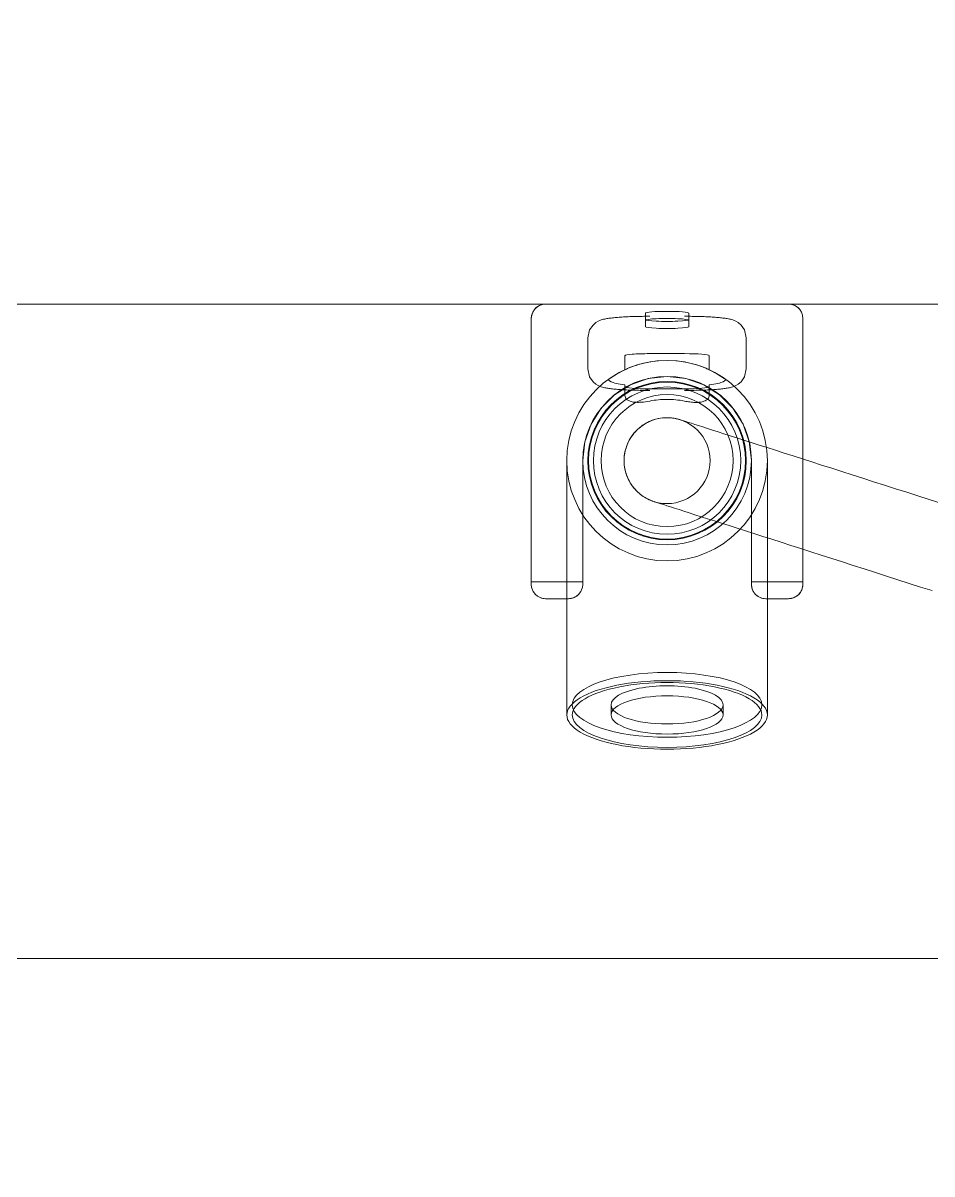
# Model space of a CAD drawing. Header units: metres. Extents: x 1 to 114, y -6 to 62.
# Drawn here: x 61.833 to 61.9599, y 59.0503 to 59.2111 of the extents above; entities that cross this region are included whole.
import ezdxf

# ---------------------------------------------------------------- set-up
doc = ezdxf.new("R2010")
doc.units = ezdxf.units.M
for name, color, linetype, lineweight in [('A-DETL-GENF', 7, 'Continuous', 5), ('ARQ-PAR', 7, 'Continuous', 5), ('KIRYA - PISO', 7, 'Continuous', 5), ('P-SANR-FIXT', 7, 'Continuous', 5)]:
    doc.layers.add(name, color=color, linetype=linetype, lineweight=lineweight)
doc.layers.add('ARQ_1100_BASE_TÉRREO_GARAGEM_dwg', color=7, linetype='Continuous', lineweight=5, true_color=0x767676)
pattern_1 = [(0, (-4539.02, -1079.475), (0, 0.635), []), (90, (-4539.02, -1079.475), (-0.635, 4e-17), [])]

# ---------------------------------------------------------------- blocks, each defined once
blk = doc.blocks.new('UT_Ducha higiênica - UT_Ducha higiênica-4199251-PLANTA BAIXA GERAL')
at = {"layer": 'P-SANR-FIXT'}
for p, q in [((0.066, 0.05739), (0.066, 0.03306)), ((0.07219, 0.05739), (0.07219, 0.05598)), ((0.08781, 0.05598), (0.08781, 0.05739)), ((0.094, 0.03306), (0.094, 0.05739)), ((0.06623, 0.04115), (0.06304, 0.04115)), ((0.06304, 0.04115), (0.06623, 0.04115)), ((0.09696, 0.04115), (0.09377, 0.04115)), ((0.09377, 0.04115), (0.09696, 0.04115)), ((0.06104, 0.03915), (0.06104, 0.03879)), ((0.06104, 0.002), (0.06104, 0.03879)), ((0.06823, 0.03879), (0.06104, 0.03879)), ((0.06823, 0.03915), (0.06823, 0.02187)), ((0.06823, 0.03879), (0.06823, 0.03915)), ((0.06823, 0.03879), (0.06823, 0.02187)), ((0.09177, 0.02187), (0.09177, 0.03915)), ((0.09177, 0.03915), (0.09177, 0.03879)), ((0.09177, 0.02187), (0.09177, 0.03879)), ((0.09896, 0.03879), (0.09177, 0.03879)), ((0.09896, 0.03879), (0.09896, 0.03915)), ((0.09896, 0.03879), (0.09896, 0.002)), ((0.07412, 0.01274), (0.07412, 0.01129)), ((0.07412, 0.01156), (0.07412, 0.01129)), ((0.08242, 0.01184), (0.07758, 0.01184)), ((0.08588, 0.01129), (0.08588, 0.01274)), ((0.08588, 0.01129), (0.08588, 0.01156)), ((0.06894, 0.00907), (0.06894, 0.00471)), ((0.07412, 0.00917), (0.07412, 0.00721)), ((0.08588, 0.00721), (0.08588, 0.00917)), ((0.09106, 0.00471), (0.09106, 0.00907)), ((0.07758, 0.00692), (0.08242, 0.00692)), ((0.07698, 0.00226), (0.07698, 0.00317)), ((0.07698, 0.00218), (0.07698, 0.00127)), ((0.08302, 0.00317), (0.08302, 0.00226)), ((0.08302, 0.00127), (0.08302, 0.00218)), ((0.09696, 0), (0.06304, 0))]:
    blk.add_line(p, q, dxfattribs=at)
at = {"layer": 'P-SANR-FIXT', "color": 8, "true_color": 0x78787b}
for p, q in [((0.06104, 0.002), (0.06104, 0.03879)), ((0.09896, 0.03879), (0.09896, 0.002)), ((0.09696, 0), (0.06304, 0))]:
    blk.add_line(p, q, dxfattribs=at)
at = {"layer": 'P-SANR-FIXT', "flags": 128}
for points in [[(0.043, 0.04003), (0.0446, 0.03952), (0.04619, 0.03901), (0.04778, 0.0385), (0.04935, 0.03799), (0.05092, 0.03749), (0.05247, 0.03699), (0.054, 0.0365), (0.05552, 0.03602), (0.05701, 0.03554), (0.05848, 0.03507), (0.05992, 0.03461), (0.06133, 0.03416)], [(0.06111, 0.02163), (0.05978, 0.02205), (0.05842, 0.02249), (0.05702, 0.02293), (0.0556, 0.02339), (0.05414, 0.02386), (0.05266, 0.02433), (0.05116, 0.02481), (0.04964, 0.0253), (0.0481, 0.02579), (0.04654, 0.02629), (0.04497, 0.0268), (0.04339, 0.0273), (0.0418, 0.02781)], [(0.06537, 0.03286), (0.06664, 0.03245), (0.06788, 0.03206), (0.06907, 0.03168), (0.07022, 0.03131), (0.07133, 0.03095), (0.07238, 0.03062), (0.07339, 0.03029), (0.07435, 0.02999), (0.07525, 0.0297), (0.07611, 0.02942), (0.0769, 0.02917), (0.07764, 0.02893), (0.07833, 0.02871), (0.07895, 0.02851), (0.07952, 0.02833), (0.08002, 0.02817), (0.08047, 0.02802), (0.08085, 0.0279), (0.08117, 0.0278), (0.08143, 0.02772), (0.08162, 0.02766), (0.08175, 0.02761), (0.08182, 0.02759)], [(0.066, 0.03306), (0.066, 0.03243), (0.066, 0.0318), (0.066, 0.03119), (0.066, 0.03059), (0.066, 0.03), (0.066, 0.02943), (0.066, 0.02887), (0.066, 0.02833), (0.066, 0.02781), (0.066, 0.0273), (0.066, 0.02681), (0.066, 0.02634), (0.066, 0.02589), (0.066, 0.02546), (0.066, 0.02506), (0.066, 0.02467), (0.066, 0.02431), (0.066, 0.02397), (0.066, 0.02366), (0.066, 0.02336), (0.066, 0.0231), (0.066, 0.02286), (0.066, 0.02264), (0.066, 0.02245), (0.066, 0.02229), (0.066, 0.02215), (0.066, 0.02205), (0.066, 0.02196), (0.066, 0.02191), (0.066, 0.02188)], [(0.094, 0.02187), (0.094, 0.02189), (0.094, 0.02193), (0.094, 0.022), (0.094, 0.02209), (0.094, 0.02221), (0.094, 0.02236), (0.094, 0.02254), (0.094, 0.02274), (0.094, 0.02296), (0.094, 0.02322), (0.094, 0.02349), (0.094, 0.0238), (0.094, 0.02412), (0.094, 0.02447), (0.094, 0.02484), (0.094, 0.02524), (0.094, 0.02566), (0.094, 0.02609), (0.094, 0.02655), (0.094, 0.02703), (0.094, 0.02753), (0.094, 0.02804), (0.094, 0.02858), (0.094, 0.02913), (0.094, 0.02969), (0.094, 0.03027), (0.094, 0.03086), (0.094, 0.03147), (0.094, 0.03209), (0.094, 0.03271), (0.094, 0.03306)], [(0.08183, 0.02759), (0.08206, 0.02751), (0.08228, 0.02742), (0.0825, 0.02733), (0.08272, 0.02722), (0.08293, 0.02711), (0.08314, 0.02699), (0.08334, 0.02686), (0.08353, 0.02672), (0.08373, 0.02658), (0.08391, 0.02643), (0.08409, 0.02627), (0.08426, 0.0261), (0.08443, 0.02592), (0.08459, 0.02574), (0.08474, 0.02556), (0.08488, 0.02537), (0.08502, 0.02517), (0.08514, 0.02496), (0.08526, 0.02476), (0.08537, 0.02454), (0.08548, 0.02433), (0.08557, 0.02411), (0.08565, 0.02388), (0.08573, 0.02365), (0.0858, 0.02342), (0.08585, 0.02319), (0.0859, 0.02295), (0.08594, 0.02272), (0.08597, 0.02248), (0.08599, 0.02224), (0.086, 0.022), (0.086, 0.02176), (0.08599, 0.02152), (0.08597, 0.02128), (0.08594, 0.02104), (0.0859, 0.02081), (0.08586, 0.02057), (0.0858, 0.02034), (0.08573, 0.02011), (0.08566, 0.01988), (0.08557, 0.01965), (0.08548, 0.01943), (0.08538, 0.01922), (0.08527, 0.019), (0.08515, 0.01879), (0.08502, 0.01859), (0.08489, 0.01839)], [(0.06823, 0.02187), (0.06852, 0.01926), (0.06939, 0.01677), (0.0708, 0.01453), (0.07266, 0.01267), (0.07489, 0.01127), (0.07738, 0.0104), (0.08, 0.0101)], [(0.08, 0.0101), (0.08262, 0.0104), (0.08511, 0.01127), (0.08734, 0.01267), (0.0892, 0.01453), (0.09061, 0.01677), (0.09148, 0.01926), (0.09177, 0.02187)], [(0.07817, 0.01616), (0.07814, 0.01617), (0.07804, 0.0162), (0.07788, 0.01625), (0.07766, 0.01632), (0.07737, 0.01642), (0.07702, 0.01653), (0.07661, 0.01666), (0.07614, 0.01681), (0.07561, 0.01698), (0.07501, 0.01717), (0.07436, 0.01738), (0.07365, 0.01761), (0.07288, 0.01785), (0.07206, 0.01812), (0.07118, 0.0184), (0.07025, 0.0187), (0.06927, 0.01901), (0.06824, 0.01934)], [(0.08488, 0.01839), (0.08474, 0.0182), (0.08459, 0.01801), (0.08443, 0.01783), (0.08427, 0.01766), (0.08409, 0.01749), (0.08391, 0.01733), (0.08373, 0.01718), (0.08354, 0.01703), (0.08334, 0.01689), (0.08314, 0.01676), (0.08293, 0.01664), (0.08272, 0.01653), (0.08251, 0.01642), (0.08229, 0.01633), (0.08206, 0.01624), (0.08184, 0.01616), (0.08161, 0.01609), (0.08137, 0.01603), (0.08114, 0.01598), (0.0809, 0.01594), (0.08066, 0.01591), (0.08042, 0.01589), (0.08018, 0.01588), (0.07994, 0.01588), (0.07971, 0.01588), (0.07947, 0.0159), (0.07923, 0.01592), (0.07899, 0.01596), (0.07875, 0.01601), (0.07852, 0.01606), (0.07829, 0.01612), (0.07817, 0.01616)], [(0.06894, 0.00907), (0.06919, 0.01018), (0.06966, 0.01085), (0.07007, 0.01119), (0.07038, 0.01137), (0.07062, 0.01148), (0.07081, 0.01155), (0.07099, 0.01161), (0.07114, 0.01165), (0.07129, 0.01169), (0.07144, 0.01172), (0.07159, 0.01174), (0.07174, 0.01177), (0.07189, 0.01179), (0.07205, 0.01181), (0.07221, 0.01183), (0.07238, 0.01185), (0.07255, 0.01187), (0.07273, 0.01189), (0.07291, 0.0119), (0.0731, 0.01192), (0.07329, 0.01194), (0.07349, 0.01195), (0.0737, 0.01196), (0.07391, 0.01198), (0.07413, 0.01199), (0.07435, 0.012), (0.07457, 0.01201), (0.0748, 0.01202), (0.07503, 0.01203), (0.07527, 0.01204), (0.07551, 0.01204), (0.07575, 0.01205), (0.076, 0.01205), (0.07625, 0.01206), (0.0765, 0.01206), (0.07675, 0.01207), (0.077, 0.01207), (0.07725, 0.01207), (0.07751, 0.01207), (0.07758, 0.01207)], [(0.09106, 0.00907), (0.09081, 0.01018), (0.09034, 0.01085), (0.08993, 0.01119), (0.08962, 0.01137), (0.08938, 0.01148), (0.08919, 0.01155), (0.08901, 0.01161), (0.08886, 0.01165), (0.08871, 0.01169), (0.08856, 0.01172), (0.08841, 0.01174), (0.08826, 0.01177), (0.08811, 0.01179), (0.08795, 0.01181), (0.08779, 0.01183), (0.08762, 0.01185), (0.08745, 0.01187), (0.08727, 0.01189), (0.08709, 0.0119), (0.0869, 0.01192), (0.08671, 0.01194), (0.08651, 0.01195), (0.0863, 0.01196), (0.08609, 0.01198), (0.08587, 0.01199), (0.08565, 0.012), (0.08543, 0.01201), (0.0852, 0.01202), (0.08497, 0.01203), (0.08473, 0.01204), (0.08449, 0.01204), (0.08425, 0.01205), (0.084, 0.01205), (0.08375, 0.01206), (0.0835, 0.01206), (0.08325, 0.01207), (0.083, 0.01207), (0.08275, 0.01207), (0.08249, 0.01207), (0.08242, 0.01207)], [(0.07412, 0.00917), (0.07304, 0.00973), (0.07201, 0.01038)], [(0.08799, 0.01038), (0.08696, 0.00973), (0.08588, 0.00917)], [(0.08, 0.00787), (0.07878, 0.00793), (0.07758, 0.00809)], [(0.08242, 0.00809), (0.08122, 0.00793), (0.08, 0.00787)], [(0.06894, 0.00471), (0.06919, 0.0036), (0.06966, 0.00293), (0.07007, 0.00259), (0.07038, 0.00241), (0.07062, 0.0023), (0.07081, 0.00222), (0.07099, 0.00217), (0.07114, 0.00213), (0.07129, 0.00209), (0.07144, 0.00206), (0.07159, 0.00204), (0.07174, 0.00201), (0.07189, 0.00199), (0.07205, 0.00197), (0.07221, 0.00195), (0.07238, 0.00193), (0.07255, 0.00191), (0.07273, 0.00189), (0.07291, 0.00188), (0.0731, 0.00186), (0.07329, 0.00184), (0.07349, 0.00183), (0.0737, 0.00182), (0.07391, 0.0018), (0.07413, 0.00179), (0.07435, 0.00178), (0.07457, 0.00177), (0.0748, 0.00176), (0.07503, 0.00175), (0.07527, 0.00174), (0.07551, 0.00174), (0.07575, 0.00173), (0.076, 0.00172), (0.07625, 0.00172), (0.0765, 0.00172), (0.07675, 0.00171), (0.077, 0.00171), (0.07725, 0.00171), (0.07751, 0.00171), (0.07758, 0.00171)], [(0.09106, 0.00471), (0.09081, 0.0036), (0.09034, 0.00293), (0.08993, 0.00259), (0.08962, 0.00241), (0.08938, 0.0023), (0.08919, 0.00222), (0.08901, 0.00217), (0.08886, 0.00213), (0.08871, 0.00209), (0.08856, 0.00206), (0.08841, 0.00204), (0.08826, 0.00201), (0.08811, 0.00199), (0.08795, 0.00197), (0.08779, 0.00195), (0.08762, 0.00193), (0.08745, 0.00191), (0.08727, 0.00189), (0.08709, 0.00188), (0.0869, 0.00186), (0.08671, 0.00184), (0.08651, 0.00183), (0.0863, 0.00182), (0.08609, 0.0018), (0.08587, 0.00179), (0.08565, 0.00178), (0.08543, 0.00177), (0.0852, 0.00176), (0.08497, 0.00175), (0.08473, 0.00174), (0.08449, 0.00174), (0.08425, 0.00173), (0.084, 0.00172), (0.08375, 0.00172), (0.0835, 0.00172), (0.08325, 0.00171), (0.083, 0.00171), (0.08275, 0.00171), (0.08249, 0.00171), (0.08242, 0.00171)], [(0.06304, 0), (0.0626, 0.00005), (0.06218, 0.0002), (0.0618, 0.00044), (0.06148, 0.00075), (0.06124, 0.00113), (0.0611, 0.00155), (0.06104, 0.002)], [(0.09896, 0.002), (0.0989, 0.00155), (0.09876, 0.00113), (0.09852, 0.00075), (0.0982, 0.00044), (0.09782, 0.0002), (0.0974, 0.00005), (0.09696, 0)]]:
    blk.add_lwpolyline(points, dxfattribs=at)
at = {"layer": 'P-SANR-FIXT', "color": 8, "true_color": 0x78787b, "flags": 128}
for points in [[(0.06133, 0.03416), (0.06271, 0.03371), (0.06406, 0.03328), (0.06537, 0.03286)], [(0.06824, 0.01934), (0.06716, 0.01969), (0.06604, 0.02005), (0.06487, 0.02042), (0.06366, 0.02081), (0.0624, 0.02121), (0.06111, 0.02163)]]:
    blk.add_lwpolyline(points, dxfattribs=at)
at = {"layer": 'P-SANR-FIXT'}
for centre, radius, start, end in [((0.06304, 0.03915), 0.002, 90, 180), ((0.06623, 0.03915), 0.002, 0, 90), ((0.09377, 0.03915), 0.002, 90, 180), ((0.09696, 0.03915), 0.002, 0, 90), ((0.08, 0.02187), 0.014, 90, 270), ((0.08, 0.02187), 0.014, 270, 90), ((0.08, 0.02187), 0.01177, 90, 270), ((0.08, 0.02187), 0.01106, 90, 270), ((0.08, 0.02187), 0.01096, 90, 270), ((0.08, 0.02187), 0.01029, 90, 270), ((0.08, 0.02187), 0.01177, 270, 90), ((0.08, 0.02187), 0.01106, 270, 90), ((0.08, 0.02187), 0.01096, 270, 90), ((0.08, 0.02187), 0.01029, 270, 90), ((0.08, 0.02187), 0.00922, 90, 270), ((0.08, 0.02187), 0.00922, 90, 270), ((0.08, 0.02187), 0.00922, 270, 90), ((0.08, 0.02187), 0.00922, 270, 90), ((0.08, 0.02187), 0.006, 90, 180), ((0.08, 0.02187), 0.006, 360, 90), ((0.08, 0.02187), 0.01177, 180, 270), ((0.08, 0.02187), 0.006, 180, 270), ((0.08, 0.02187), 0.01177, 270, 360), ((0.08, 0.02187), 0.006, 270, 360), ((0.06304, 0.002), 0.002, 180, 270), ((0.09696, 0.002), 0.002, 270, 0)]:
    blk.add_arc(centre, radius, start, end, dxfattribs=at)
for centre, major_axis, ratio, start_param, end_param in [((0.08, 0.05739), (-0.014, 0), 0.34202, 4.712389, 7.853982), ((0.08, 0.05739), (-0.01323, 0), 0.34202, 3.141593, 6.283185), ((0.08, 0.05739), (-0.014, 0), 0.34202, 1.570796, 4.712389), ((0.08, 0.05598), (-0.01323, 0), 0.34202, 3.141593, 6.283185), ((0.08, 0.05739), (-0.00781, 0), 0.34202, 3.141593, 6.283185), ((0.08, 0.05598), (-0.00781, 0), 0.34202, 3.141593, 6.283185), ((0.08, 0.05739), (-0.01323, 0), 0.34202, 0, 3.141593), ((0.08, 0.05739), (0.00781, 0), 0.34202, 3.141593, 6.283185), ((0.08, 0.05598), (0.01323, 0), 0.34202, 3.141593, 6.283185), ((0.08, 0.05598), (-0.00781, 0), 0.34202, 0, 3.141593), ((0.07758, 0.01156), (-0.00345, 0), 0.082379, 4.712389, 6.283185), ((0.08242, 0.01156), (0.00345, 0), 0.082379, 0, 1.570796), ((0.07758, 0.00721), (0.00345, 0), 0.082379, 3.141593, 4.712389), ((0.08242, 0.00721), (-0.00345, 0), 0.082379, 1.570796, 3.141593), ((0.08, 0.00317), (0.00302, 0), 0.082379, 0, 3.141593), ((0.08, 0.00218), (0.00302, 0), 0.082379, 0, 3.141593), ((0.08, 0.00226), (-0.00302, 0), 0.082379, 0, 3.141593), ((0.08, 0.00127), (0.00302, 0), 0.082379, 3.141593, 6.283185)]:
    blk.add_ellipse(centre, major_axis=major_axis, ratio=ratio, start_param=start_param, end_param=end_param, dxfattribs=at)
for points, knots in [([(0.06104, 0.03915), (0.06104, 0.03934), (0.06109, 0.03962), (0.0612, 0.03994), (0.06132, 0.04016), (0.06145, 0.04036), (0.06159, 0.04053), (0.06175, 0.04068), (0.06195, 0.04083), (0.06214, 0.04094), (0.06233, 0.04102), (0.06261, 0.04111), (0.06285, 0.04115), (0.06304, 0.04115)], [0, 0, 0, 0, 0.142857, 0.214286, 0.285714, 0.357143, 0.428571, 0.5, 0.571429, 0.678571, 0.732143, 0.785714, 1, 1, 1, 1]), ([(0.06623, 0.04115), (0.06636, 0.04115), (0.06661, 0.04112), (0.06693, 0.04103), (0.06717, 0.04091), (0.06735, 0.04081), (0.06752, 0.04068), (0.06768, 0.04053), (0.06783, 0.04036), (0.06796, 0.04016), (0.06807, 0.03994), (0.06819, 0.03962), (0.06823, 0.03934), (0.06823, 0.03915)], [0, 0, 0, 0, 0.142857, 0.285714, 0.357143, 0.428571, 0.5, 0.571429, 0.642857, 0.714286, 0.785714, 0.857143, 1, 1, 1, 1]), ([(0.09177, 0.03915), (0.09177, 0.03934), (0.09181, 0.03962), (0.09193, 0.03994), (0.09204, 0.04016), (0.09218, 0.04036), (0.09232, 0.04053), (0.09248, 0.04068), (0.09268, 0.04083), (0.09287, 0.04094), (0.09306, 0.04102), (0.09334, 0.04111), (0.09358, 0.04115), (0.09377, 0.04115)], [0, 0, 0, 0, 0.142857, 0.214286, 0.285714, 0.357143, 0.428571, 0.5, 0.571429, 0.678571, 0.732143, 0.785714, 1, 1, 1, 1]), ([(0.09696, 0.04115), (0.09708, 0.04115), (0.09734, 0.04112), (0.09766, 0.04103), (0.0979, 0.04091), (0.09808, 0.04081), (0.09825, 0.04068), (0.09841, 0.04053), (0.09855, 0.04036), (0.09868, 0.04016), (0.0988, 0.03994), (0.09891, 0.03962), (0.09896, 0.03934), (0.09896, 0.03915)], [0, 0, 0, 0, 0.142857, 0.285714, 0.357143, 0.428571, 0.5, 0.571429, 0.642857, 0.714286, 0.785714, 0.857143, 1, 1, 1, 1]), ([(0.07412, 0.01274), (0.07412, 0.01293), (0.07424, 0.01327), (0.07473, 0.01358), (0.07538, 0.01372), (0.07605, 0.01375), (0.0768, 0.01369), (0.07732, 0.01361), (0.07758, 0.01355)], [-1, -1, -1, -1, -0.785714, -0.571429, -0.428571, -0.285714, -0.142857, 0, 0, 0, 0]), ([(0.08242, 0.01355), (0.08281, 0.01363), (0.0833, 0.0137), (0.08385, 0.01373), (0.08421, 0.01373), (0.08467, 0.01371), (0.08518, 0.0136), (0.08558, 0.01339), (0.08582, 0.0131), (0.08588, 0.01286), (0.08588, 0.01274)], [-1, -1, -1, -1, -0.785714, -0.732143, -0.678571, -0.571429, -0.428571, -0.285714, -0.142857, 0, 0, 0, 0]), ([(0.07758, 0.00809), (0.07705, 0.00818), (0.07604, 0.00842), (0.07506, 0.00877), (0.07455, 0.00898), (0.07423, 0.00912), (0.07413, 0.00917), (0.07412, 0.00917)], [0, 0, 0, 0, 0.285714, 0.571429, 0.678571, 0.785714, 1, 1, 1, 1]), ([(0.08588, 0.00917), (0.08587, 0.00917), (0.08582, 0.00914), (0.08555, 0.00902), (0.08513, 0.00884), (0.08449, 0.00861), (0.08358, 0.00832), (0.08282, 0.00816), (0.08242, 0.00809)], [0, 0, 0, 0, 0.142857, 0.285714, 0.428571, 0.571429, 0.785714, 1, 1, 1, 1])]:
    blk.add_open_spline(points, degree=3, knots=knots, dxfattribs=at)
for points in [[(0.07758, 0.01355), (0.07798, 0.01347), (0.07878, 0.01335), (0.07959, 0.01331), (0.08, 0.01331)], [(0.08, 0.01331), (0.08041, 0.01331), (0.08122, 0.01335), (0.08202, 0.01347), (0.08242, 0.01355)], [(0.07201, 0.01038), (0.07176, 0.01055), (0.07188, 0.01087), (0.07318, 0.01116), (0.07412, 0.01129)], [(0.08588, 0.01129), (0.08682, 0.01116), (0.08812, 0.01087), (0.08824, 0.01055), (0.08799, 0.01038)]]:
    blk.add_open_spline(points, degree=3, dxfattribs=at)
blk = doc.blocks.new('ARQ_1100_BASE_TÉRREO_GARAGEM_dwg-4178582-PLANTA BAIXA GERAL')
at = {"layer": 'KIRYA - PISO', "true_color": 0xaaaaaa}
h = blk.add_hatch(dxfattribs=at)
h.set_pattern_fill('FP_5', color=253, style=0, pattern_type=2)
h.set_pattern_definition(pattern_1)
h.paths.add_polyline_path([(42.6858, 57.72175), (42.6858, 57.83594), (42.71079, 57.83594), (42.71079, 57.86208), (43.42079, 57.8715), (43.42079, 57.83583), (43.44579, 57.85381), (43.44579, 57.87183), (45.5858, 57.87183), (45.5858, 58.82184), (45.06078, 58.82184), (45.05509, 58.82184), (44.59697, 58.82459), (44.5976, 58.92303), (45.50277, 58.92184), (45.50826, 59.12064), (45.55277, 59.12064), (45.55277, 58.92184), (45.5858, 58.92184), (45.5858, 59.17183), (45.5471, 59.16667), (45.55244, 59.15437), (45.54942, 59.13934), (45.52619, 59.12726), (45.51009, 59.13416), (45.50277, 59.15184), (45.50612, 59.17183), (45.09842, 59.17183), (45.10524, 59.15437), (45.10524, 59.1144), (45.0588, 59.1144), (45.0588, 59.17183), (44.99562, 59.17183), (44.98761, 59.07433), (45.03595, 59.07183), (45.03345, 58.96933), (44.93095, 58.97183), (44.93095, 59.00183), (44.22798, 59.00183), (44.22514, 58.96658), (44.19672, 58.96283), (44.19841, 58.92184), (44.59583, 58.91909), (44.59181, 58.8967), (44.57223, 58.89873), (44.5648, 58.90058), (44.56904, 58.89627), (44.58809, 58.88478), (44.59267, 58.87184), (44.58535, 58.85416), (44.56767, 58.84684), (44.5627, 58.84684), (44.56803, 58.83734), (44.58017, 58.84736), (44.5961, 58.84684), (44.5958, 58.82354), (44.49423, 58.82184), (44.4942, 58.8206), (44.1963, 58.82354), (44.19463, 58.82064), (44.05872, 58.82184), (44.05774, 58.72166), (44.04581, 58.66024), (44.02306, 58.61629), (43.99458, 58.5844), (43.96294, 58.56175), (43.93837, 58.54886), (43.89507, 58.53818), (43.85046, 58.53818), (43.80717, 58.54885), (43.75094, 58.5844), (43.72246, 58.61629), (43.70229, 58.6534), (43.69314, 58.67754), (43.68672, 58.75195), (43.68672, 59.00183), (43.19116, 59.00183), (43.18623, 58.8142), (43.18245, 58.79123), (43.1808, 58.7503), (42.81286, 58.74569), (42.81286, 58.75029), (42.81286, 58.75195), (42.81286, 58.78772), (42.79975, 58.79123), (42.78989, 58.80109), (42.78145, 58.83597), (42.78628, 59.08967), (42.80048, 59.1132), (42.80589, 59.11989), (42.5858, 59.17183), (42.5858, 57.72175)])
h.paths.add_polyline_path([(42.75077, 57.87175), (42.71079, 57.87175), (42.71077, 58.5716), (42.75077, 58.5716), (42.75079, 57.87175)])
h.paths.add_polyline_path([(42.83592, 58.7734), (43.15934, 58.7734), (43.15934, 58.78279), (42.83591, 58.78279)])
h.paths.add_polyline_path([(44.21527, 58.84684), (44.26105, 58.8496), (44.28401, 58.85287), (44.28391, 58.89082), (44.25171, 58.8954), (44.22518, 58.88882), (44.22789, 58.8932), (44.26539, 58.88478), (44.26941, 58.87184), (44.26105, 58.85308), (44.21674, 58.84769)])
h.paths.add_polyline_path([(44.19981, 58.88951), (44.19661, 58.89349), (44.19802, 58.88951)])
h.paths.add_polyline_path([(42.99145, 58.89298), (43.01153, 58.90607), (43.0054, 58.90607), (42.98633, 58.90753), (42.97259, 58.91879), (42.96793, 58.93244), (42.96168, 58.93868), (42.95558, 58.92007), (42.9646, 58.90166), (42.98325, 58.893), (42.98985, 58.89298)])
h.paths.add_polyline_path([(42.99762, 58.91453), (43.0152, 58.92789), (43.01253, 58.93602), (42.99762, 58.94852), (42.9826, 58.94846), (42.97989, 58.92827), (42.98985, 58.91775), (42.99694, 58.91482)])
h.paths.add_polyline_path([(44.14895, 58.92184), (44.14705, 58.96658), (44.11748, 58.96658), (44.11748, 59.00183), (44.05872, 59.00183), (44.05872, 58.92184), (44.14705, 58.92184)])
h.paths.add_polyline_path([(44.21905, 58.97536), (44.21605, 58.9804), (44.21776, 58.97656)])
h.paths.add_polyline_path([(44.94082, 59.01311), (44.94305, 59.01665), (44.94063, 59.01414)])
h.paths.add_polyline_path([(44.10104, 59.04183), (44.11748, 59.04183), (44.11748, 59.07708), (44.15888, 59.07708), (44.1641, 59.07708), (44.18136, 59.07708), (44.18689, 59.07708), (44.22798, 59.07708), (44.22798, 59.04183), (44.93095, 59.04183), (44.93345, 59.07433), (44.97929, 59.07433), (44.97128, 59.17183), (44.89848, 59.17183), (44.90529, 59.15437), (44.90529, 59.11438), (44.85824, 59.1144), (44.85824, 59.17183), (43.5045, 59.16874), (43.49272, 59.16173), (43.47377, 59.17183), (43.3858, 59.17183), (43.18245, 59.11662), (43.18762, 59.08967), (43.19116, 59.08967), (43.19116, 59.04183), (43.68465, 59.04663), (43.6745, 59.06522), (43.67288, 59.07273), (43.67755, 59.14196), (43.69959, 59.1572), (43.70772, 59.15954), (44.05514, 59.15471), (44.07071, 59.13146), (44.07256, 59.10255), (44.06949, 59.05842), (44.06096, 59.04183), (44.0858, 59.04183)])
h.paths.add_polyline_path([(44.12903, 59.04344), (44.12745, 59.053), (44.12836, 59.04705)])
h.paths.add_polyline_path([(44.13578, 59.05471), (44.13592, 59.05942), (44.13539, 59.05523)])
h.paths.add_polyline_path([(44.14856, 59.0649), (44.14419, 59.06624), (44.14721, 59.06522)])
h.paths.add_polyline_path([(43.57272, 59.10941), (43.55965, 59.11989), (43.55781, 59.12433), (43.56218, 59.13488), (43.57272, 59.13925), (43.58327, 59.13488), (43.58535, 59.1188), (43.57978, 59.11233)])
h.paths.add_polyline_path([(43.17326, 59.11989), (43.18245, 59.12031), (43.3858, 59.17183), (42.5858, 59.17183), (42.83161, 59.12145), (42.99711, 59.12703), (43.02048, 59.14308), (43.04211, 59.12145), (43.15938, 59.11989)])
h.paths.add_polyline_path([(42.98633, 59.1299), (42.96701, 59.14473), (42.97219, 59.16405), (42.98664, 59.16982), (43.00365, 59.1599), (42.99934, 59.1356), (42.98988, 59.13037)])
h.paths.add_polyline_path([(43.51168, 59.13304), (43.50726, 59.15761), (43.51168, 59.15587), (43.51168, 59.13488)])
h.paths.add_polyline_path([(43.47377, 59.13304), (43.47724, 59.16024), (43.48095, 59.14995), (43.47577, 59.13775)])
h = blk.add_hatch(dxfattribs=at)
h.set_pattern_fill('FP_5', color=253, style=0, pattern_type=2)
h.set_pattern_definition(pattern_1)
h.paths.add_polyline_path([(43.47377, 59.13304), (43.48095, 59.14995), (43.47377, 59.16068)])
h.paths.add_polyline_path([(43.51168, 59.13304), (43.50591, 59.15387), (43.5045, 59.14995), (43.50968, 59.13775)])
h.paths.add_polyline_path([(43.49272, 59.16173), (43.5045, 59.17183), (43.48095, 59.16874)])
at = {"layer": 'ARQ-PAR', "color": 254, "true_color": 0xcdcdd0}
blk.add_line((43.50968, 59.17183), (43.47577, 59.17183), dxfattribs=at)
at = {"layer": 'ARQ-PAR', "color": 253, "true_color": 0xaaaaaa, "flags": 128}
for points in [[(43.47577, 59.17183), (42.5858, 59.17183), (42.5858, 56.35183), (42.5858, 56.15183), (42.9158, 56.15183), (42.9158, 55.95183), (42.5858, 55.95183), (42.5858, 52.10183), (42.6858, 52.10183), (42.5858, 52.10183)], [(45.51715, 59.17183), (44.0858, 59.17183), (43.50968, 59.17183)]]:
    blk.add_lwpolyline(points, dxfattribs=at)

msp = doc.modelspace()

# ---------------------------------------------------------------- hatches: boundary and pattern name
at = {"layer": 'A-DETL-GENF', "true_color": 0xffffff}
h = msp.add_hatch(dxfattribs=at)
h.set_pattern_fill('FP_8', style=0, pattern_type=2)
h.set_pattern_definition([(45, (18.43023, 0), (-0.1767767, 0.1767767), [])])
h.paths.add_polyline_path([(52.87139, 0.2), (57.76285, 0.2), (57.76285, 0.7), (57.96285, 0.7), (57.96285, 2.97), (57.76285, 2.97), (57.76285, 3.32), (52.96285, 3.32), (52.96285, 3.12), (52.61285, 3.12), (52.61285, 0.7), (52.81285, 0.7), (52.81285, 0.2)])
h.paths.add_polyline_path([(60.8181, 0.2), (62.16285, 0.2), (62.16285, 0.7), (62.36285, 0.7), (62.36285, 3.12), (62.01285, 3.12), (62.01285, 3.32), (59.96285, 3.32), (59.96285, 2.97), (59.76285, 2.97), (59.76285, 0.7), (59.96285, 0.7), (59.96285, 0.2), (60.21669, 0.2)])
h.paths.add_polyline_path([(61.07634, 0.7501), (60.94583, 0.753), (60.92533, 0.76149), (60.89281, 0.79599), (60.88283, 0.8351), (60.88742, 1.01233), (60.90497, 1.06525), (60.93981, 1.12041), (60.95294, 1.13668), (60.89173, 1.1641), (60.87302, 1.18761), (60.86865, 1.22), (60.87807, 1.24555), (60.90487, 1.26726), (60.97312, 1.29557), (61.07634, 1.31605), (61.12783, 1.3201), (61.2285, 1.30856), (61.28783, 1.29337), (61.36393, 1.25764), (61.3844, 1.23203), (61.387, 1.2021), (61.37283, 1.17276), (61.35041, 1.15643), (61.30625, 1.1323), (61.33251, 1.09975), (61.36284, 1.03033), (61.36961, 0.99821), (61.37283, 0.93061), (61.36993, 0.8131), (61.36144, 0.7926), (61.33033, 0.76149), (61.28783, 0.7501), (61.12783, 0.7501)])
h.paths.add_polyline_path([(59.5554, 0.75642), (59.61285, 0.76627), (59.61285, 0.79604), (59.5954, 0.80285), (59.55542, 0.80628), (59.5554, 0.80628), (59.5554, 0.7571)])
h.paths.add_polyline_path([(60.85771, 0.84758), (60.83419, 0.84923), (60.82031, 0.86274), (60.8181, 0.93061), (60.82462, 0.99821), (60.84008, 1.06525), (60.86331, 1.12811), (60.89259, 1.13043), (60.87372, 0.86149), (60.85961, 0.84923)])
h.paths.add_polyline_path([(61.39795, 0.84758), (61.38185, 0.86274), (61.36284, 1.13361), (61.39235, 1.12811), (61.41588, 1.06441), (61.43104, 0.99821), (61.43756, 0.93061), (61.43104, 0.85854), (61.42147, 0.84923)])
h.paths.add_polyline_path([(59.55732, 1.14673), (59.61285, 1.14673), (59.61285, 1.15673), (59.5181, 1.15122), (59.5181, 1.14673), (59.55542, 1.14673)])
h.paths.add_polyline_path([(58.23782, 1.14673), (59.16056, 1.14673), (59.16056, 1.15673), (58.11285, 1.15673), (58.11285, 1.14673)])
h.paths.add_polyline_path([(59.21056, 1.14673), (59.4076, 1.15168), (59.4076, 1.15673), (59.21056, 1.15122)])
h.paths.add_polyline_path([(59.08367, 1.35303), (59.05141, 1.38093), (59.02455, 1.41754), (59.00585, 1.47653), (59.00481, 1.51555), (59.01092, 1.54951), (59.03071, 1.59204), (59.07092, 1.63713), (59.10729, 1.6605), (59.15796, 1.67574), (59.16056, 1.67917), (59.16056, 1.70414), (59.11856, 1.69904), (59.06208, 1.67301), (59.02455, 1.64026), (59.00276, 1.60958), (58.98987, 1.58501), (58.9792, 1.52374), (58.9792, 1.4971), (58.98987, 1.4538), (59.0254, 1.39761), (59.0573, 1.36912), (59.07689, 1.3556)])
h.paths.add_polyline_path([(59.02455, 1.40791), (59.00852, 1.44322), (59.02189, 1.41431), (59.02352, 1.41038)])
h.paths.add_polyline_path([(59.02455, 1.59204), (59.05027, 1.62668), (59.02882, 1.59761), (59.0254, 1.59316)])
h.paths.add_polyline_path([(59.00615, 1.54763), (59.02035, 1.58501), (59.01059, 1.55834), (59.00852, 1.55335)])
h.paths.add_polyline_path([(58.99988, 1.49997), (59.00481, 1.54294), (59.00276, 1.52187), (59.00021, 1.50252)])
h.paths.add_polyline_path([(59.05381, 1.63017), (59.08727, 1.65684), (59.06824, 1.64124), (59.05501, 1.6311)])
h.paths.add_polyline_path([(59.26107, 1.68378), (59.26107, 1.6841), (59.21056, 1.68378)])
h.paths.add_polyline_path([(59.36335, 1.68597), (59.37744, 1.69024), (59.36703, 1.70443), (59.21056, 1.69875), (59.21056, 1.68597), (59.26107, 1.68597), (59.26578, 1.70039), (59.36335, 1.7001)])
h.paths.add_polyline_path([(59.45979, 1.68597), (59.46383, 1.69104), (59.45979, 1.70444), (59.4359, 1.70008), (59.45747, 1.68597), (59.45977, 1.68597)])
h.paths.add_polyline_path([(59.26165, 1.97556), (59.26165, 2.09515), (59.25522, 2.10008), (59.24211, 2.10359), (59.23225, 2.11345), (59.22381, 2.12692), (59.22864, 2.47308), (59.23225, 2.48655), (59.24211, 2.49642), (59.26284, 2.50486), (59.26284, 2.7), (59.16285, 2.7), (59.16285, 1.97555)])
h.paths.add_polyline_path([(59.17978, 1.9), (59.23272, 1.9), (59.26305, 1.93831), (59.26559, 1.97412), (59.28798, 1.97012), (59.28621, 1.95067), (59.28194, 1.94431), (59.28841, 1.94734), (59.30328, 1.96833), (59.31602, 1.97012), (59.33052, 1.96365), (59.33784, 1.94597), (59.34103, 1.94278), (59.34734, 1.94633), (59.33732, 1.95847), (59.33784, 1.9744), (59.36114, 1.9741), (59.36284, 1.9), (59.56428, 1.9), (59.56695, 2.27639), (59.60428, 2.27621), (59.60428, 1.9), (59.61285, 1.9), (59.61285, 2.28265), (59.56978, 2.28715), (59.56428, 2.29997), (59.57428, 2.31729), (59.61285, 2.31729), (59.61285, 2.7), (59.36284, 2.7), (59.36284, 2.50486), (59.53069, 2.50003), (59.55422, 2.48582), (59.56246, 2.44074), (59.55763, 2.12692), (59.55332, 2.11304), (59.52232, 2.09515), (59.36284, 2.09515), (59.36009, 1.97526), (59.16285, 1.97555), (59.16285, 1.9)])
h.paths.add_polyline_path([(58.27782, 2.10015), (58.27782, 2.7), (58.23784, 2.7), (58.23784, 2.10015)])
h.paths.add_polyline_path([(59.36284, 2.26912), (59.38182, 2.27684), (59.3917, 2.29486), (59.38822, 2.31509), (59.37305, 2.32894), (59.36285, 2.32894), (59.36284, 2.26997)])
h.paths.add_polyline_path([(58.11285, 2.85), (59.26284, 2.85), (59.26284, 3.32), (58.31285, 3.32), (58.31285, 2.97), (58.11285, 2.97), (58.11285, 2.89924)])
h.paths.add_polyline_path([(59.46859, 2.85), (59.61285, 2.85), (59.61285, 2.97), (59.41285, 2.97), (59.41285, 3.32), (59.36284, 3.32), (59.36284, 2.85)])
h.paths.add_polyline_path([(52.96285, 3.47), (57.76285, 3.47), (57.76285, 3.67), (58.31285, 3.67), (58.31285, 3.47), (59.26284, 3.47), (59.26284, 4.77), (55.41285, 4.77), (55.41285, 4.57), (54.71285, 4.57), (54.71285, 4.77), (52.91285, 4.77), (52.91285, 4.47), (52.61285, 4.47), (52.61285, 3.67), (52.96285, 3.67)])
h.paths.add_polyline_path([(59.36284, 3.47), (59.41285, 3.47), (59.41285, 3.67), (59.96285, 3.67), (59.96285, 3.47), (62.01285, 3.47), (62.01285, 3.67), (62.36285, 3.67), (62.36285, 4.47), (62.06285, 4.47), (62.06285, 4.77), (60.36285, 4.77), (60.36285, 4.57), (59.66285, 4.57), (59.66285, 4.77), (59.36284, 4.77), (59.36284, 3.67)])
h.paths.add_polyline_path([(65.52603, 56.27682), (66.22588, 56.27682), (66.22588, 56.31682), (65.52603, 56.31681)])
h.paths.add_polyline_path([(61.81603, 59.17183), (61.60349, 59.1123), (61.61268, 59.09639), (61.61268, 59.11825), (61.71288, 59.14465)])
h.paths.add_polyline_path([(60.81603, 51.90183), (71.54603, 51.90183), (71.54603, 58.82184), (67.63603, 58.82184), (67.63603, 58.25896), (67.13235, 58.25896), (67.13235, 56.15394), (66.56733, 56.15183), (65.52603, 56.15394), (65.52603, 57.20183), (64.81603, 57.20183), (64.81603, 58.4859), (64.2929, 58.4859), (64.2889, 57.90367), (64.2429, 57.90442), (64.23948, 58.4859), (64.21603, 58.4859), (64.21603, 58.82184), (64.01603, 58.82184), (64.01603, 57.87183), (61.87603, 57.8715), (61.87125, 57.85037), (61.85103, 57.83583), (61.85103, 57.8715), (61.14103, 57.86208), (61.141, 57.83594), (61.11603, 57.83594), (61.11603, 57.72175), (61.01603, 57.72175), (61.01603, 59.17183), (63.29871, 59.17183), (63.2919, 59.15438), (63.2919, 59.1144), (63.33833, 59.1144), (63.33833, 59.17183), (63.40151, 59.17183), (63.41368, 59.07433), (63.41784, 59.07433), (63.42585, 59.17183), (63.49866, 59.17183), (63.49184, 59.15437), (63.49184, 59.11438), (63.5389, 59.1144), (63.53547, 59.17183), (64.01603, 59.17183), (64.01603, 58.92184), (64.21603, 58.92184), (64.21603, 59.17183), (67.63603, 59.17183), (67.63603, 59.14533), (71.54603, 59.14533), (71.54068, 59.35183), (60.81603, 59.35183), (60.81603, 52.417)])
h.paths.add_polyline_path([(64.45179, 57.64476), (64.30957, 57.64476), (64.30683, 57.84911), (64.20648, 57.85326), (64.19492, 57.84897), (64.17836, 57.84911), (64.15786, 57.87352), (64.16318, 57.88748), (64.19938, 57.89635), (64.20898, 57.89741), (64.30957, 57.89826), (64.30957, 58.10176), (64.76457, 58.10176), (64.76457, 57.64476), (64.47123, 57.64476)])
h.paths.add_polyline_path([(66.49042, 58.08953), (66.49042, 57.97603), (65.51299, 57.97603), (65.51299, 58.08953), (66.30042, 58.08953)])
h.paths.add_polyline_path([(65.52603, 57.65631), (66.56733, 57.65631), (66.56733, 58.08953), (66.49042, 58.08953), (66.49042, 58.44343), (65.51299, 58.44343), (65.51299, 58.08953), (65.41088, 58.08953), (65.41088, 57.65631), (65.45335, 57.65631)])
h.paths.add_polyline_path([(64.47123, 57.6995), (64.47123, 57.72106), (64.67577, 57.71847), (64.68148, 57.70103), (64.7001, 57.71128), (64.70774, 57.7252), (64.70525, 57.73376), (64.68847, 57.73376), (64.6929, 58.01296), (64.7085, 58.0187), (64.69918, 58.03637), (64.68178, 58.04562), (64.67577, 58.04417), (64.67577, 58.02566), (64.47123, 58.02825), (64.46552, 58.0457), (64.4469, 58.03544), (64.43926, 58.02153), (64.44155, 58.01296), (64.45853, 58.01296), (64.45853, 57.89559), (64.47223, 57.89094), (64.47223, 57.88982), (64.48507, 57.88557), (64.48905, 57.89701), (64.51507, 57.92078), (64.53707, 57.92562), (64.55907, 57.92078), (64.57518, 57.90945), (64.58631, 57.89281), (64.59037, 57.87151), (64.58447, 57.84873), (64.55872, 57.82558), (64.53707, 57.82091), (64.51507, 57.82575), (64.49897, 57.83708), (64.48618, 57.86095), (64.48337, 57.85713), (64.47223, 57.85161), (64.47118, 57.84996), (64.45853, 57.84988), (64.45409, 57.73376), (64.4385, 57.72802), (64.44782, 57.71036), (64.46522, 57.70111), (64.46551, 57.70103)])
h.paths.add_polyline_path([(64.53527, 57.82975), (64.54454, 57.83126), (64.56693, 57.84302), (64.57055, 57.84664), (64.578, 57.8618), (64.57921, 57.86633), (64.57831, 57.88356), (64.57757, 57.88632), (64.56787, 57.90257), (64.52437, 57.91386), (64.50721, 57.90351), (64.50359, 57.89989), (64.49614, 57.88472), (64.49414, 57.87726), (64.49583, 57.86297), (64.4965, 57.86046), (64.50627, 57.84396), (64.53342, 57.83024)])
h.paths.add_polyline_path([(64.49881, 57.86491), (64.51242, 57.87197), (64.50737, 57.86945), (64.49897, 57.86499)])
h.paths.add_polyline_path([(64.51682, 57.90834), (64.52695, 57.89555), (64.52437, 57.90057), (64.51823, 57.90689)])
h.paths.add_polyline_path([(64.55732, 57.83819), (64.54695, 57.85127), (64.54965, 57.84608), (64.55121, 57.84447)])
h.paths.add_polyline_path([(64.53707, 57.83276), (64.50941, 57.8456), (64.50011, 57.86004), (64.49928, 57.88339), (64.50941, 57.90092), (64.52695, 57.91105), (64.5472, 57.91105), (64.56473, 57.90092), (64.57403, 57.88649), (64.57486, 57.86314), (64.56473, 57.8456), (64.5472, 57.83548), (64.54354, 57.8345)])
h.paths.add_polyline_path([(64.56473, 57.8456), (64.55475, 57.85559), (64.55732, 57.85069), (64.56247, 57.84715)])
h.paths.add_polyline_path([(64.502, 57.85301), (64.51542, 57.86076), (64.51167, 57.86197), (64.50359, 57.85449)])
h.paths.add_polyline_path([(61.14739, 57.87175), (61.18102, 57.87175), (61.181, 58.5716), (61.24474, 58.7503), (61.61268, 58.75195), (61.61104, 58.79918), (61.60309, 58.79123), (61.58959, 58.78279), (61.58958, 58.7734), (61.26615, 58.7734), (61.26583, 58.78279), (61.24309, 58.78279), (61.24216, 58.7503), (61.141, 58.5716), (61.14102, 57.87175)])
h.paths.add_polyline_path([(64.5143, 57.88212), (64.51207, 57.88932), (64.51299, 57.88333)])
h.paths.add_polyline_path([(64.55099, 57.89367), (64.5467, 57.89741), (64.55023, 57.89466)])
h.paths.add_polyline_path([(64.18483, 57.89858), (64.16695, 57.90536), (64.16068, 57.91897), (64.16483, 57.99303), (64.15983, 58.00339), (64.15983, 58.01468), (64.17233, 58.03535), (64.18483, 58.03968), (64.20251, 58.03236), (64.20983, 58.01468), (64.20898, 57.99089), (64.20392, 57.90647), (64.1888, 57.89907), (64.18532, 57.89864)])
h.paths.add_polyline_path([(66.9054, 58.38997), (66.94691, 58.38997), (66.94691, 58.82184), (66.89771, 58.82184), (66.90367, 58.44343)])
h.paths.add_polyline_path([(67.54121, 58.38997), (67.54121, 58.82184), (66.96691, 58.82184), (66.96691, 58.38997), (67.51524, 58.38997)])
h.paths.add_polyline_path([(67.54121, 58.5186), (67.56073, 58.52285), (67.56187, 58.53058), (67.54206, 58.51909)])
h.paths.add_polyline_path([(64.84248, 58.52654), (64.89248, 58.52654), (64.89248, 58.82184), (64.88248, 58.82184), (64.88248, 58.53654), (64.2929, 58.53654), (64.2929, 58.52654), (64.81603, 58.52654)])
h.paths.add_polyline_path([(62.2807, 58.53818), (62.3253, 58.53818), (62.36861, 58.54886), (62.42481, 58.5844), (62.45329, 58.61629), (62.47345, 58.6534), (62.48539, 58.7004), (62.48708, 58.743), (62.48181, 58.7404), (62.46815, 58.67757), (62.44469, 58.63587), (62.41719, 58.60672), (62.36861, 58.57659), (62.3253, 58.5647), (62.2807, 58.56468), (62.25342, 58.56991), (62.21089, 58.58971), (62.16452, 58.63157), (62.13919, 58.67412), (62.12719, 58.71696), (62.11915, 58.75195), (62.12337, 58.67754), (62.15269, 58.61629), (62.18214, 58.58354), (62.21281, 58.56175), (62.2374, 58.54885), (62.28069, 58.53818)])
h.paths.add_polyline_path([(62.17276, 58.6128), (62.14609, 58.64626), (62.16452, 58.62353), (62.17184, 58.614)])
h.paths.add_polyline_path([(62.21089, 58.58354), (62.17625, 58.60926), (62.20532, 58.58781), (62.20977, 58.5844)])
h.paths.add_polyline_path([(62.2553, 58.56515), (62.21845, 58.57903), (62.24379, 58.56991), (62.24958, 58.56751)])
h.paths.add_polyline_path([(62.27866, 58.55848), (62.29399, 58.56005), (62.2807, 58.55851)])
h.paths.add_polyline_path([(61.14102, 58.5716), (61.141, 58.5716), (61.24309, 58.74989), (61.181, 58.5716)])
h.paths.add_polyline_path([(64.84248, 58.57654), (64.84248, 58.82184), (64.33948, 58.82184), (64.33948, 58.57654), (64.81603, 58.57654)])
h.paths.add_polyline_path([(64.71622, 58.66121), (64.7033, 58.65956), (64.70525, 58.68355), (64.72158, 58.69086), (64.72915, 58.70914), (64.75358, 58.70914), (64.74667, 58.68426), (64.72568, 58.66507), (64.72158, 58.66339)])
h.paths.add_polyline_path([(64.47866, 58.6596), (64.47866, 58.68329), (64.49694, 58.69086), (64.50452, 58.70914), (64.52859, 58.70513), (64.52221, 58.68421), (64.50105, 58.66499), (64.48536, 58.66042)])
h.paths.add_polyline_path([(61.42786, 58.90505), (61.44532, 58.91162), (61.44239, 58.92055), (61.42104, 58.91735), (61.41126, 58.92551), (61.40843, 58.93783), (61.40721, 58.94923), (61.39856, 58.94077), (61.40156, 58.92074), (61.41096, 58.91052), (61.42717, 58.90514)])
h.paths.add_polyline_path([(64.41113, 58.92184), (64.49881, 58.92597), (64.50638, 58.94425), (64.53103, 58.94425), (64.53103, 58.92184), (64.72344, 58.92597), (64.73102, 58.94425), (64.75545, 58.94425), (64.75545, 58.92184), (64.84248, 58.92184), (64.84248, 59.07354), (64.3774, 59.06866), (64.33948, 59.03074), (64.33948, 58.92184)])
h.paths.add_polyline_path([(66.89977, 58.92184), (66.94691, 58.92184), (66.94691, 59.09533), (66.84452, 59.09349), (66.84452, 59.08297), (66.9046, 59.08297)])
h.paths.add_polyline_path([(67.63603, 58.92184), (71.54603, 58.92184), (71.54603, 59.09533), (67.63603, 59.09533), (67.63603, 58.95628)])
h.paths.add_polyline_path([(67.54121, 58.97134), (67.56418, 58.964), (67.54947, 58.97134)])
h.paths.add_polyline_path([(67.54121, 58.92184), (67.54121, 59.09533), (66.96691, 59.08997), (66.96691, 58.92184)])
h.paths.add_polyline_path([(64.88248, 58.92184), (64.89248, 58.92184), (64.89248, 59.09533), (64.88248, 59.09533), (64.88248, 59.07354)])
h.paths.add_polyline_path([(64.23948, 58.92184), (64.2429, 58.92184), (64.24625, 58.9776), (64.24948, 58.9777), (64.24948, 59.11354), (64.35855, 59.11818), (64.36391, 59.12354), (64.23948, 59.12354), (64.23948, 58.97683)])
h.paths.add_polyline_path([(64.25641, 58.97779), (64.25658, 58.97785), (64.25641, 58.97782)])
h.paths.add_polyline_path([(64.26021, 58.97782), (64.26116, 58.97785), (64.26021, 58.97785)])
h.paths.add_polyline_path([(64.4104, 59.11354), (64.41038, 59.12354), (64.3751, 59.11818), (64.38398, 59.11354), (64.41038, 59.11354)])
h.paths.add_polyline_path([(63.97966, 59.17822), (63.93635, 59.17822), (63.94153, 59.23559), (63.97966, 59.2352), (63.97966, 59.17827)])
h.paths.add_polyline_path([(63.95801, 59.24184), (63.94033, 59.24916), (63.93386, 59.27331), (63.94551, 59.28849), (63.96733, 59.28934), (63.97653, 59.28246), (63.98215, 59.26889), (63.98215, 59.26037), (63.96448, 59.24269)])

# ---------------------------------------------------------------- block references
at = {"layer": 'ARQ_1100_BASE_TÉRREO_GARAGEM_dwg', "color": 253, "true_color": 0xaaaaaa}
msp.add_blockref('ARQ_1100_BASE_TÉRREO_GARAGEM_dwg-4178582-PLANTA BAIXA GERAL', (18.43023, 0), dxfattribs=at)
at = {"layer": 'P-SANR-FIXT', "rotation": 180}
msp.add_blockref('UT_Ducha higiênica - UT_Ducha higiênica-4199251-PLANTA BAIXA GERAL', (62.00296, 59.17183), dxfattribs=at)

doc.saveas('drawing.dxf')
